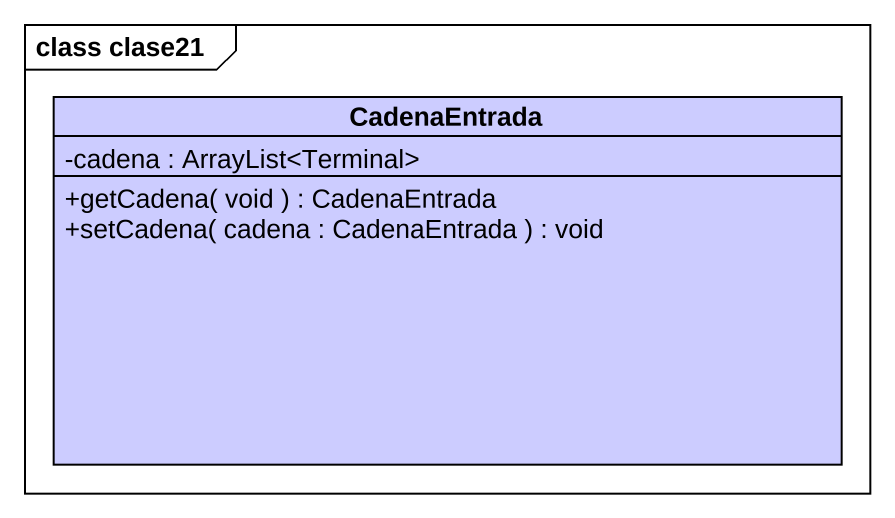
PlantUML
@startuml
mainframe class clase21
hide circle
hide empty members
skinparam classAttributeIconSize 0
class CadenaEntrada #CCCCFF {
  -cadena : ArrayList<Terminal>
  +getCadena( void ) : CadenaEntrada
  +setCadena( cadena : CadenaEntrada ) : void
}
@enduml
